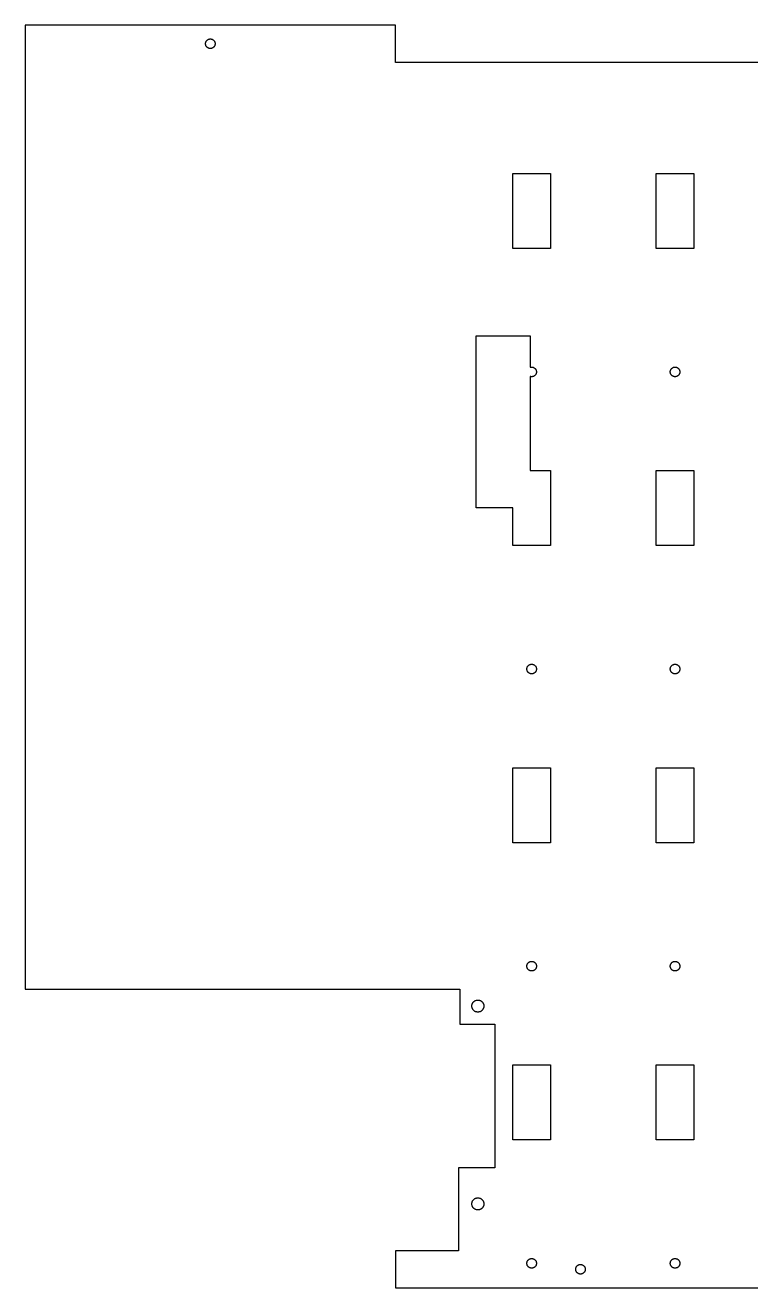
# Model space of a CAD drawing. Extents: x 0 to 997, y 13 to 1900.
# Drawn here: x 0 to 241.3, y 1050 to 1470 of the extents above; entities that cross this region are included whole.
import ezdxf

# ---------------------------------------------------------------- set-up
doc = ezdxf.new("R2010")
doc.units = 0
doc.layers.get('0').update_dxf_attribs({"linetype": 'CONTINUOUS'})

msp = doc.modelspace()

# ---------------------------------------------------------------- linework, layer by layer
for p, q in [((123.125, 1470), (0, 1470)), ((0, 1470), (0, 1149.3)), ((123.125, 1457.6), (123.125, 1470)), ((59.9625, 1463.85), (59.9657, 1463.95)), ((59.9657, 1463.75), (59.9625, 1463.85)), ((59.9657, 1463.95), (59.9751, 1464.05)), ((59.9751, 1463.65), (59.9657, 1463.75)), ((59.9751, 1464.05), (59.9908, 1464.15)), ((59.9908, 1463.55), (59.9751, 1463.65)), ((59.9908, 1464.15), (60.0128, 1464.25)), ((60.0128, 1463.45), (59.9908, 1463.55)), ((60.0128, 1464.25), (60.0408, 1464.34)), ((60.0408, 1463.36), (60.0128, 1463.45)), ((60.0408, 1464.34), (60.0749, 1464.44)), ((60.0749, 1463.26), (60.0408, 1463.36)), ((60.0749, 1464.44), (60.1148, 1464.53)), ((60.1148, 1463.17), (60.0749, 1463.26)), ((60.1148, 1464.53), (60.1604, 1464.62)), ((60.1604, 1463.08), (60.1148, 1463.17)), ((60.1604, 1464.62), (60.2116, 1464.71)), ((60.2116, 1462.99), (60.1604, 1463.08)), ((60.2116, 1464.71), (60.2681, 1464.79)), ((60.2681, 1462.91), (60.2116, 1462.99)), ((60.2681, 1464.79), (60.3297, 1464.87)), ((60.3297, 1462.83), (60.2681, 1462.91)), ((60.3297, 1464.87), (60.3962, 1464.95)), ((60.3962, 1462.75), (60.3297, 1462.83)), ((60.3962, 1464.95), (60.4672, 1465.02)), ((60.4672, 1462.68), (60.3962, 1462.75)), ((60.4672, 1465.02), (60.5426, 1465.08)), ((60.5426, 1462.62), (60.4672, 1462.68)), ((60.5426, 1465.08), (60.6221, 1465.14)), ((60.6221, 1462.56), (60.5426, 1462.62)), ((60.6221, 1465.14), (60.7052, 1465.2)), ((60.7052, 1462.5), (60.6221, 1462.56)), ((60.7052, 1465.2), (60.7917, 1465.25)), ((60.7917, 1462.45), (60.7052, 1462.5)), ((60.7917, 1465.25), (60.8813, 1465.3)), ((60.8813, 1462.4), (60.7917, 1462.45)), ((60.8813, 1465.3), (60.9735, 1465.34)), ((60.9735, 1462.36), (60.8813, 1462.4)), ((60.9735, 1465.34), (61.0681, 1465.37)), ((61.0681, 1462.33), (60.9735, 1462.36)), ((61.0681, 1465.37), (61.1646, 1465.4)), ((61.1646, 1462.3), (61.0681, 1462.33)), ((61.1646, 1465.4), (61.2627, 1465.42)), ((61.2627, 1462.28), (61.1646, 1462.3)), ((61.2627, 1465.42), (61.362, 1465.44)), ((61.362, 1462.26), (61.2627, 1462.28)), ((61.362, 1465.44), (61.462, 1465.45)), ((61.462, 1462.25), (61.362, 1462.26)), ((61.462, 1465.45), (61.5625, 1465.45)), ((61.5625, 1462.25), (61.462, 1462.25)), ((61.5625, 1465.45), (61.663, 1465.45)), ((61.663, 1462.25), (61.5625, 1462.25)), ((61.663, 1465.45), (61.763, 1465.44)), ((61.763, 1462.26), (61.663, 1462.25)), ((61.763, 1465.44), (61.8623, 1465.42)), ((61.8623, 1462.28), (61.763, 1462.26)), ((61.8623, 1465.42), (61.9604, 1465.4)), ((61.9604, 1462.3), (61.8623, 1462.28)), ((61.9604, 1465.4), (62.0569, 1465.37)), ((62.0569, 1462.33), (61.9604, 1462.3)), ((62.0569, 1465.37), (62.1515, 1465.34)), ((62.1515, 1462.36), (62.0569, 1462.33)), ((62.1515, 1465.34), (62.2437, 1465.3)), ((62.2437, 1462.4), (62.1515, 1462.36)), ((62.2437, 1465.3), (62.3333, 1465.25)), ((62.3333, 1462.45), (62.2437, 1462.4)), ((62.3333, 1465.25), (62.4198, 1465.2)), ((62.4198, 1462.5), (62.3333, 1462.45)), ((62.4198, 1465.2), (62.5029, 1465.14)), ((62.5029, 1462.56), (62.4198, 1462.5)), ((62.5029, 1465.14), (62.5824, 1465.08)), ((62.5824, 1462.62), (62.5029, 1462.56)), ((62.5824, 1465.08), (62.6578, 1465.02)), ((62.6578, 1462.68), (62.5824, 1462.62)), ((62.6578, 1465.02), (62.7288, 1464.95)), ((62.7288, 1462.75), (62.6578, 1462.68)), ((62.7288, 1464.95), (62.7953, 1464.87)), ((62.7953, 1462.83), (62.7288, 1462.75)), ((62.7953, 1464.87), (62.8569, 1464.79)), ((62.8569, 1462.91), (62.7953, 1462.83)), ((62.8569, 1464.79), (62.9134, 1464.71)), ((62.9134, 1462.99), (62.8569, 1462.91)), ((62.9134, 1464.71), (62.9646, 1464.62)), ((62.9646, 1463.08), (62.9134, 1462.99)), ((62.9646, 1464.62), (63.0102, 1464.53)), ((63.0102, 1463.17), (62.9646, 1463.08)), ((63.0102, 1464.53), (63.0501, 1464.44)), ((63.0501, 1463.26), (63.0102, 1463.17)), ((63.0501, 1464.44), (63.0842, 1464.34)), ((63.0842, 1463.36), (63.0501, 1463.26)), ((63.0842, 1464.34), (63.1122, 1464.25)), ((63.1122, 1463.45), (63.0842, 1463.36)), ((63.1122, 1464.25), (63.1342, 1464.15)), ((63.1342, 1463.55), (63.1122, 1463.45)), ((63.1342, 1464.15), (63.1499, 1464.05)), ((63.1499, 1463.65), (63.1342, 1463.55)), ((63.1499, 1464.05), (63.1593, 1463.95)), ((63.1593, 1463.75), (63.1499, 1463.65)), ((63.1593, 1463.95), (63.1625, 1463.85)), ((63.1625, 1463.85), (63.1593, 1463.75)), ((246.25, 1457.6), (123.125, 1457.6)), ((162.137, 1395.74), (162.137, 1420.7)), ((162.137, 1420.7), (174.661, 1420.7)), ((174.661, 1420.7), (174.661, 1395.74)), ((209.837, 1395.74), (209.837, 1420.7)), ((209.837, 1420.7), (222.361, 1420.7)), ((222.361, 1420.7), (222.361, 1395.74)), ((174.661, 1395.74), (162.137, 1395.74)), ((222.361, 1395.74), (209.837, 1395.74)), ((150, 1309.43), (150, 1366.63)), ((150, 1366.63), (168, 1366.63)), ((168, 1366.63), (168, 1356.21)), ((168, 1356.21), (168.052, 1356.22)), ((168.052, 1353.13), (168, 1353.14)), ((168, 1353.14), (168, 1321.85)), ((168.052, 1356.22), (168.15, 1356.25)), ((168.15, 1353.1), (168.052, 1353.13)), ((168.15, 1356.25), (168.249, 1356.26)), ((168.249, 1353.09), (168.15, 1353.1)), ((168.249, 1356.26), (168.35, 1356.27)), ((168.35, 1353.08), (168.249, 1353.09)), ((168.35, 1356.27), (168.45, 1356.28)), ((168.45, 1353.08), (168.35, 1353.08)), ((168.45, 1356.28), (168.55, 1356.27)), ((168.55, 1353.08), (168.45, 1353.08)), ((168.55, 1356.27), (168.651, 1356.26)), ((168.651, 1353.09), (168.55, 1353.08)), ((168.651, 1356.26), (168.75, 1356.25)), ((168.75, 1353.1), (168.651, 1353.09)), ((168.75, 1356.25), (168.848, 1356.22)), ((168.848, 1353.13), (168.75, 1353.1)), ((168.848, 1356.22), (168.944, 1356.2)), ((168.944, 1353.15), (168.848, 1353.13)), ((168.944, 1356.2), (169.039, 1356.16)), ((169.039, 1353.19), (168.944, 1353.15)), ((169.039, 1356.16), (169.131, 1356.12)), ((169.131, 1353.23), (169.039, 1353.19)), ((169.131, 1356.12), (169.221, 1356.08)), ((169.221, 1353.27), (169.131, 1353.23)), ((169.221, 1356.08), (169.307, 1356.03)), ((169.307, 1353.32), (169.221, 1353.27)), ((169.307, 1356.03), (169.39, 1355.97)), ((169.39, 1353.38), (169.307, 1353.32)), ((169.39, 1355.97), (169.47, 1355.91)), ((169.47, 1353.44), (169.39, 1353.38)), ((169.47, 1355.91), (169.545, 1355.84)), ((169.545, 1353.51), (169.47, 1353.44)), ((169.545, 1355.84), (169.616, 1355.77)), ((169.616, 1353.58), (169.545, 1353.51)), ((169.616, 1355.77), (169.683, 1355.69)), ((169.683, 1353.66), (169.616, 1353.58)), ((169.683, 1355.69), (169.744, 1355.62)), ((169.744, 1353.73), (169.683, 1353.66)), ((169.744, 1355.62), (169.801, 1355.53)), ((169.801, 1353.82), (169.744, 1353.73)), ((169.801, 1355.53), (169.852, 1355.45)), ((169.852, 1353.9), (169.801, 1353.82)), ((169.852, 1355.45), (169.898, 1355.36)), ((169.898, 1353.99), (169.852, 1353.9)), ((169.898, 1355.36), (169.938, 1355.26)), ((169.938, 1354.09), (169.898, 1353.99)), ((169.938, 1355.26), (169.972, 1355.17)), ((169.972, 1354.18), (169.938, 1354.09)), ((169.972, 1355.17), (170, 1355.07)), ((170, 1354.28), (169.972, 1354.18)), ((170, 1355.07), (170.022, 1354.97)), ((170.022, 1354.38), (170, 1354.28)), ((170.022, 1354.97), (170.037, 1354.88)), ((170.037, 1354.47), (170.022, 1354.38)), ((170.037, 1354.88), (170.047, 1354.78)), ((170.047, 1354.57), (170.037, 1354.47)), ((170.047, 1354.78), (170.05, 1354.68)), ((170.05, 1354.68), (170.047, 1354.57)), ((214.55, 1354.68), (214.553, 1354.78)), ((214.553, 1354.57), (214.55, 1354.68)), ((214.553, 1354.78), (214.563, 1354.88)), ((214.563, 1354.47), (214.553, 1354.57)), ((214.563, 1354.88), (214.578, 1354.97)), ((214.578, 1354.38), (214.563, 1354.47)), ((214.578, 1354.97), (214.6, 1355.07)), ((214.6, 1354.28), (214.578, 1354.38)), ((214.6, 1355.07), (214.628, 1355.17)), ((214.628, 1354.18), (214.6, 1354.28)), ((214.628, 1355.17), (214.662, 1355.26)), ((214.662, 1354.09), (214.628, 1354.18)), ((214.662, 1355.26), (214.702, 1355.36)), ((214.702, 1353.99), (214.662, 1354.09)), ((214.702, 1355.36), (214.748, 1355.45)), ((214.748, 1353.9), (214.702, 1353.99)), ((214.748, 1355.45), (214.799, 1355.53)), ((214.799, 1353.82), (214.748, 1353.9)), ((214.799, 1355.53), (214.856, 1355.62)), ((214.856, 1353.73), (214.799, 1353.82)), ((214.856, 1355.62), (214.917, 1355.69)), ((214.917, 1353.66), (214.856, 1353.73)), ((214.917, 1355.69), (214.984, 1355.77)), ((214.984, 1353.58), (214.917, 1353.66)), ((214.984, 1355.77), (215.055, 1355.84)), ((215.055, 1353.51), (214.984, 1353.58)), ((215.055, 1355.84), (215.13, 1355.91)), ((215.13, 1353.44), (215.055, 1353.51)), ((215.13, 1355.91), (215.21, 1355.97)), ((215.21, 1353.38), (215.13, 1353.44)), ((215.21, 1355.97), (215.293, 1356.03)), ((215.293, 1353.32), (215.21, 1353.38)), ((215.293, 1356.03), (215.379, 1356.08)), ((215.379, 1353.27), (215.293, 1353.32)), ((215.379, 1356.08), (215.469, 1356.12)), ((215.469, 1353.23), (215.379, 1353.27)), ((215.469, 1356.12), (215.561, 1356.16)), ((215.561, 1353.19), (215.469, 1353.23)), ((215.561, 1356.16), (215.656, 1356.2)), ((215.656, 1353.15), (215.561, 1353.19)), ((215.656, 1356.2), (215.752, 1356.22)), ((215.752, 1353.13), (215.656, 1353.15)), ((215.752, 1356.22), (215.85, 1356.25)), ((215.85, 1353.1), (215.752, 1353.13)), ((215.85, 1356.25), (215.949, 1356.26)), ((215.949, 1353.09), (215.85, 1353.1)), ((215.949, 1356.26), (216.05, 1356.27)), ((216.05, 1353.08), (215.949, 1353.09)), ((216.05, 1356.27), (216.15, 1356.28)), ((216.15, 1353.08), (216.05, 1353.08)), ((216.15, 1356.28), (216.25, 1356.27)), ((216.25, 1353.08), (216.15, 1353.08)), ((216.25, 1356.27), (216.351, 1356.26)), ((216.351, 1353.09), (216.25, 1353.08)), ((216.351, 1356.26), (216.45, 1356.25)), ((216.45, 1353.1), (216.351, 1353.09)), ((216.45, 1356.25), (216.548, 1356.22)), ((216.548, 1353.13), (216.45, 1353.1)), ((216.548, 1356.22), (216.644, 1356.2)), ((216.644, 1353.15), (216.548, 1353.13)), ((216.644, 1356.2), (216.739, 1356.16)), ((216.739, 1353.19), (216.644, 1353.15)), ((216.739, 1356.16), (216.831, 1356.12)), ((216.831, 1353.23), (216.739, 1353.19)), ((216.831, 1356.12), (216.921, 1356.08)), ((216.921, 1353.27), (216.831, 1353.23)), ((216.921, 1356.08), (217.007, 1356.03)), ((217.007, 1353.32), (216.921, 1353.27)), ((217.007, 1356.03), (217.09, 1355.97)), ((217.09, 1353.38), (217.007, 1353.32)), ((217.09, 1355.97), (217.17, 1355.91)), ((217.17, 1353.44), (217.09, 1353.38)), ((217.17, 1355.91), (217.245, 1355.84)), ((217.245, 1353.51), (217.17, 1353.44)), ((217.245, 1355.84), (217.316, 1355.77)), ((217.316, 1353.58), (217.245, 1353.51)), ((217.316, 1355.77), (217.383, 1355.69)), ((217.383, 1353.66), (217.316, 1353.58)), ((217.383, 1355.69), (217.444, 1355.62)), ((217.444, 1353.73), (217.383, 1353.66)), ((217.444, 1355.62), (217.501, 1355.53)), ((217.501, 1353.82), (217.444, 1353.73)), ((217.501, 1355.53), (217.552, 1355.45)), ((217.552, 1353.9), (217.501, 1353.82)), ((217.552, 1355.45), (217.598, 1355.36)), ((217.598, 1353.99), (217.552, 1353.9)), ((217.598, 1355.36), (217.638, 1355.26)), ((217.638, 1354.09), (217.598, 1353.99)), ((217.638, 1355.26), (217.672, 1355.17)), ((217.672, 1354.18), (217.638, 1354.09)), ((217.672, 1355.17), (217.7, 1355.07)), ((217.7, 1354.28), (217.672, 1354.18)), ((217.7, 1355.07), (217.722, 1354.97)), ((217.722, 1354.38), (217.7, 1354.28)), ((217.722, 1354.97), (217.737, 1354.88)), ((217.737, 1354.47), (217.722, 1354.38)), ((217.737, 1354.88), (217.747, 1354.78)), ((217.747, 1354.57), (217.737, 1354.47)), ((217.747, 1354.78), (217.75, 1354.68)), ((217.75, 1354.68), (217.747, 1354.57)), ((168, 1321.85), (174.661, 1321.85)), ((174.661, 1321.85), (174.661, 1296.89)), ((209.837, 1296.89), (209.837, 1321.85)), ((209.837, 1321.85), (222.361, 1321.85)), ((222.361, 1321.85), (222.361, 1296.89)), ((162.137, 1309.43), (150, 1309.43)), ((162.137, 1296.89), (162.137, 1309.43)), ((174.661, 1296.89), (162.137, 1296.89)), ((222.361, 1296.89), (209.837, 1296.89)), ((166.85, 1255.83), (166.853, 1255.93)), ((166.853, 1255.72), (166.85, 1255.83)), ((166.853, 1255.93), (166.863, 1256.03)), ((166.863, 1256.03), (166.878, 1256.12)), ((166.878, 1256.12), (166.9, 1256.22)), ((166.9, 1256.22), (166.928, 1256.32)), ((166.928, 1256.32), (166.962, 1256.41)), ((166.962, 1256.41), (167.002, 1256.51)), ((167.002, 1256.51), (167.048, 1256.6)), ((167.048, 1256.6), (167.099, 1256.68)), ((167.099, 1256.68), (167.156, 1256.77)), ((167.156, 1256.77), (167.217, 1256.84)), ((167.217, 1256.84), (167.284, 1256.92)), ((167.284, 1256.92), (167.355, 1256.99)), ((167.355, 1256.99), (167.43, 1257.06)), ((167.43, 1257.06), (167.51, 1257.12)), ((167.51, 1257.12), (167.593, 1257.18)), ((167.593, 1257.18), (167.679, 1257.23)), ((167.679, 1257.23), (167.769, 1257.27)), ((167.769, 1257.27), (167.861, 1257.31)), ((167.861, 1257.31), (167.956, 1257.35)), ((167.956, 1257.35), (168.052, 1257.37)), ((168.052, 1257.37), (168.15, 1257.4)), ((168.15, 1257.4), (168.249, 1257.41)), ((168.249, 1257.41), (168.35, 1257.42)), ((168.35, 1257.42), (168.45, 1257.43)), ((168.45, 1257.43), (168.55, 1257.42)), ((168.55, 1257.42), (168.651, 1257.41)), ((168.651, 1257.41), (168.75, 1257.4)), ((168.75, 1257.4), (168.848, 1257.37)), ((168.848, 1257.37), (168.944, 1257.35)), ((168.944, 1257.35), (169.039, 1257.31)), ((169.039, 1257.31), (169.131, 1257.27)), ((169.131, 1257.27), (169.221, 1257.23)), ((169.221, 1257.23), (169.307, 1257.18)), ((169.307, 1257.18), (169.39, 1257.12)), ((169.39, 1257.12), (169.47, 1257.06)), ((169.47, 1257.06), (169.545, 1256.99)), ((169.545, 1256.99), (169.616, 1256.92)), ((169.616, 1256.92), (169.683, 1256.84)), ((169.683, 1256.84), (169.744, 1256.77)), ((169.744, 1256.77), (169.801, 1256.68)), ((169.801, 1256.68), (169.852, 1256.6)), ((169.852, 1256.6), (169.898, 1256.51)), ((169.898, 1256.51), (169.938, 1256.41)), ((169.938, 1256.41), (169.972, 1256.32)), ((169.972, 1256.32), (170, 1256.22)), ((170, 1256.22), (170.022, 1256.12)), ((170.022, 1256.12), (170.037, 1256.03)), ((170.037, 1256.03), (170.047, 1255.93)), ((170.047, 1255.93), (170.05, 1255.83)), ((170.05, 1255.83), (170.047, 1255.72)), ((214.55, 1255.83), (214.553, 1255.93)), ((214.553, 1255.72), (214.55, 1255.83)), ((214.553, 1255.93), (214.563, 1256.03)), ((214.563, 1256.03), (214.578, 1256.12)), ((214.578, 1256.12), (214.6, 1256.22)), ((214.6, 1256.22), (214.628, 1256.32)), ((214.628, 1256.32), (214.662, 1256.41)), ((214.662, 1256.41), (214.702, 1256.51)), ((214.702, 1256.51), (214.748, 1256.6)), ((214.748, 1256.6), (214.799, 1256.68)), ((214.799, 1256.68), (214.856, 1256.77)), ((214.856, 1256.77), (214.917, 1256.84)), ((214.917, 1256.84), (214.984, 1256.92)), ((214.984, 1256.92), (215.055, 1256.99)), ((215.055, 1256.99), (215.13, 1257.06)), ((215.13, 1257.06), (215.21, 1257.12)), ((215.21, 1257.12), (215.293, 1257.18)), ((215.293, 1257.18), (215.379, 1257.23)), ((215.379, 1257.23), (215.469, 1257.27)), ((215.469, 1257.27), (215.561, 1257.31)), ((215.561, 1257.31), (215.656, 1257.35)), ((215.656, 1257.35), (215.752, 1257.37)), ((215.752, 1257.37), (215.85, 1257.4)), ((215.85, 1257.4), (215.949, 1257.41)), ((215.949, 1257.41), (216.05, 1257.42)), ((216.05, 1257.42), (216.15, 1257.43)), ((216.15, 1257.43), (216.25, 1257.42)), ((216.25, 1257.42), (216.351, 1257.41)), ((216.351, 1257.41), (216.45, 1257.4)), ((216.45, 1257.4), (216.548, 1257.37)), ((216.548, 1257.37), (216.644, 1257.35)), ((216.644, 1257.35), (216.739, 1257.31)), ((216.739, 1257.31), (216.831, 1257.27)), ((216.831, 1257.27), (216.921, 1257.23)), ((216.921, 1257.23), (217.007, 1257.18)), ((217.007, 1257.18), (217.09, 1257.12)), ((217.09, 1257.12), (217.17, 1257.06)), ((217.17, 1257.06), (217.245, 1256.99)), ((217.245, 1256.99), (217.316, 1256.92)), ((217.316, 1256.92), (217.383, 1256.84)), ((217.383, 1256.84), (217.444, 1256.77)), ((217.444, 1256.77), (217.501, 1256.68)), ((217.501, 1256.68), (217.552, 1256.6)), ((217.552, 1256.6), (217.598, 1256.51)), ((217.598, 1256.51), (217.638, 1256.41)), ((217.638, 1256.41), (217.672, 1256.32)), ((217.672, 1256.32), (217.7, 1256.22)), ((217.7, 1256.22), (217.722, 1256.12)), ((217.722, 1256.12), (217.737, 1256.03)), ((217.737, 1256.03), (217.747, 1255.93)), ((217.747, 1255.93), (217.75, 1255.83)), ((217.75, 1255.83), (217.747, 1255.72)), ((166.863, 1255.62), (166.853, 1255.72)), ((166.878, 1255.53), (166.863, 1255.62)), ((166.9, 1255.43), (166.878, 1255.53)), ((166.928, 1255.33), (166.9, 1255.43)), ((166.962, 1255.24), (166.928, 1255.33)), ((167.002, 1255.14), (166.962, 1255.24)), ((167.048, 1255.05), (167.002, 1255.14)), ((167.099, 1254.97), (167.048, 1255.05)), ((167.156, 1254.88), (167.099, 1254.97)), ((167.217, 1254.81), (167.156, 1254.88)), ((167.284, 1254.73), (167.217, 1254.81)), ((167.355, 1254.66), (167.284, 1254.73)), ((167.43, 1254.59), (167.355, 1254.66)), ((167.51, 1254.53), (167.43, 1254.59)), ((167.593, 1254.47), (167.51, 1254.53)), ((167.679, 1254.42), (167.593, 1254.47)), ((167.769, 1254.38), (167.679, 1254.42)), ((167.861, 1254.34), (167.769, 1254.38)), ((167.956, 1254.3), (167.861, 1254.34)), ((168.052, 1254.28), (167.956, 1254.3)), ((168.15, 1254.25), (168.052, 1254.28)), ((168.249, 1254.24), (168.15, 1254.25)), ((168.35, 1254.23), (168.249, 1254.24)), ((168.45, 1254.23), (168.35, 1254.23)), ((168.55, 1254.23), (168.45, 1254.23)), ((168.651, 1254.24), (168.55, 1254.23)), ((168.75, 1254.25), (168.651, 1254.24)), ((168.848, 1254.28), (168.75, 1254.25)), ((168.944, 1254.3), (168.848, 1254.28)), ((169.039, 1254.34), (168.944, 1254.3)), ((169.131, 1254.38), (169.039, 1254.34)), ((169.221, 1254.42), (169.131, 1254.38)), ((169.307, 1254.47), (169.221, 1254.42)), ((169.39, 1254.53), (169.307, 1254.47)), ((169.47, 1254.59), (169.39, 1254.53)), ((169.545, 1254.66), (169.47, 1254.59)), ((169.616, 1254.73), (169.545, 1254.66)), ((169.683, 1254.81), (169.616, 1254.73)), ((169.744, 1254.88), (169.683, 1254.81)), ((169.801, 1254.97), (169.744, 1254.88)), ((169.852, 1255.05), (169.801, 1254.97)), ((169.898, 1255.14), (169.852, 1255.05)), ((169.938, 1255.24), (169.898, 1255.14)), ((169.972, 1255.33), (169.938, 1255.24)), ((170, 1255.43), (169.972, 1255.33)), ((170.022, 1255.53), (170, 1255.43)), ((170.037, 1255.62), (170.022, 1255.53)), ((170.047, 1255.72), (170.037, 1255.62)), ((214.563, 1255.62), (214.553, 1255.72)), ((214.578, 1255.53), (214.563, 1255.62)), ((214.6, 1255.43), (214.578, 1255.53)), ((214.628, 1255.33), (214.6, 1255.43)), ((214.662, 1255.24), (214.628, 1255.33)), ((214.702, 1255.14), (214.662, 1255.24)), ((214.748, 1255.05), (214.702, 1255.14)), ((214.799, 1254.97), (214.748, 1255.05)), ((214.856, 1254.88), (214.799, 1254.97)), ((214.917, 1254.81), (214.856, 1254.88)), ((214.984, 1254.73), (214.917, 1254.81)), ((215.055, 1254.66), (214.984, 1254.73)), ((215.13, 1254.59), (215.055, 1254.66)), ((215.21, 1254.53), (215.13, 1254.59)), ((215.293, 1254.47), (215.21, 1254.53)), ((215.379, 1254.42), (215.293, 1254.47)), ((215.469, 1254.38), (215.379, 1254.42)), ((215.561, 1254.34), (215.469, 1254.38)), ((215.656, 1254.3), (215.561, 1254.34)), ((215.752, 1254.28), (215.656, 1254.3)), ((215.85, 1254.25), (215.752, 1254.28)), ((215.949, 1254.24), (215.85, 1254.25)), ((216.05, 1254.23), (215.949, 1254.24)), ((216.15, 1254.23), (216.05, 1254.23)), ((216.25, 1254.23), (216.15, 1254.23)), ((216.351, 1254.24), (216.25, 1254.23)), ((216.45, 1254.25), (216.351, 1254.24)), ((216.548, 1254.28), (216.45, 1254.25)), ((216.644, 1254.3), (216.548, 1254.28)), ((216.739, 1254.34), (216.644, 1254.3)), ((216.831, 1254.38), (216.739, 1254.34)), ((216.921, 1254.42), (216.831, 1254.38)), ((217.007, 1254.47), (216.921, 1254.42)), ((217.09, 1254.53), (217.007, 1254.47)), ((217.17, 1254.59), (217.09, 1254.53)), ((217.245, 1254.66), (217.17, 1254.59)), ((217.316, 1254.73), (217.245, 1254.66)), ((217.383, 1254.81), (217.316, 1254.73)), ((217.444, 1254.88), (217.383, 1254.81)), ((217.501, 1254.97), (217.444, 1254.88)), ((217.552, 1255.05), (217.501, 1254.97)), ((217.598, 1255.14), (217.552, 1255.05)), ((217.638, 1255.24), (217.598, 1255.14)), ((217.672, 1255.33), (217.638, 1255.24)), ((217.7, 1255.43), (217.672, 1255.33)), ((217.722, 1255.53), (217.7, 1255.43)), ((217.737, 1255.62), (217.722, 1255.53)), ((217.747, 1255.72), (217.737, 1255.62)), ((162.137, 1198.04), (162.137, 1223)), ((162.137, 1223), (174.661, 1223)), ((174.661, 1223), (174.661, 1198.04)), ((209.837, 1198.04), (209.837, 1223)), ((209.837, 1223), (222.361, 1223)), ((222.361, 1223), (222.361, 1198.04)), ((174.661, 1198.04), (162.137, 1198.04)), ((222.361, 1198.04), (209.837, 1198.04)), ((166.85, 1156.98), (166.853, 1157.08)), ((166.853, 1156.87), (166.85, 1156.98)), ((166.853, 1157.08), (166.863, 1157.18)), ((166.863, 1156.77), (166.853, 1156.87)), ((166.863, 1157.18), (166.878, 1157.27)), ((166.878, 1156.68), (166.863, 1156.77)), ((166.878, 1157.27), (166.9, 1157.37)), ((166.9, 1156.58), (166.878, 1156.68)), ((166.9, 1157.37), (166.928, 1157.47)), ((166.928, 1156.48), (166.9, 1156.58)), ((166.928, 1157.47), (166.962, 1157.56)), ((166.962, 1156.39), (166.928, 1156.48)), ((166.962, 1157.56), (167.002, 1157.66)), ((167.002, 1156.29), (166.962, 1156.39)), ((167.002, 1157.66), (167.048, 1157.75)), ((167.048, 1156.2), (167.002, 1156.29)), ((167.048, 1157.75), (167.099, 1157.83)), ((167.099, 1156.12), (167.048, 1156.2)), ((167.099, 1157.83), (167.156, 1157.92)), ((167.156, 1156.03), (167.099, 1156.12)), ((167.156, 1157.92), (167.217, 1157.99)), ((167.217, 1155.96), (167.156, 1156.03)), ((167.217, 1157.99), (167.284, 1158.07)), ((167.284, 1155.88), (167.217, 1155.96)), ((167.284, 1158.07), (167.355, 1158.14)), ((167.355, 1155.81), (167.284, 1155.88)), ((167.355, 1158.14), (167.43, 1158.21)), ((167.43, 1155.74), (167.355, 1155.81)), ((167.43, 1158.21), (167.51, 1158.27)), ((167.51, 1155.68), (167.43, 1155.74)), ((167.51, 1158.27), (167.593, 1158.33)), ((167.593, 1155.62), (167.51, 1155.68)), ((167.593, 1158.33), (167.679, 1158.38)), ((167.679, 1155.57), (167.593, 1155.62)), ((167.679, 1158.38), (167.769, 1158.42)), ((167.769, 1155.53), (167.679, 1155.57)), ((167.769, 1158.42), (167.861, 1158.46)), ((167.861, 1155.49), (167.769, 1155.53)), ((167.861, 1158.46), (167.956, 1158.5)), ((167.956, 1155.45), (167.861, 1155.49)), ((167.956, 1158.5), (168.052, 1158.52)), ((168.052, 1155.43), (167.956, 1155.45)), ((168.052, 1158.52), (168.15, 1158.55)), ((168.15, 1155.4), (168.052, 1155.43)), ((168.15, 1158.55), (168.249, 1158.56)), ((168.249, 1155.39), (168.15, 1155.4)), ((168.249, 1158.56), (168.35, 1158.57)), ((168.35, 1155.38), (168.249, 1155.39)), ((168.35, 1158.57), (168.45, 1158.58)), ((168.45, 1155.38), (168.35, 1155.38)), ((168.45, 1158.58), (168.55, 1158.57)), ((168.55, 1155.38), (168.45, 1155.38)), ((168.55, 1158.57), (168.651, 1158.56)), ((168.651, 1155.39), (168.55, 1155.38)), ((168.651, 1158.56), (168.75, 1158.55)), ((168.75, 1155.4), (168.651, 1155.39)), ((168.75, 1158.55), (168.848, 1158.52)), ((168.848, 1155.43), (168.75, 1155.4)), ((168.848, 1158.52), (168.944, 1158.5)), ((168.944, 1155.45), (168.848, 1155.43)), ((168.944, 1158.5), (169.039, 1158.46)), ((169.039, 1155.49), (168.944, 1155.45)), ((169.039, 1158.46), (169.131, 1158.42)), ((169.131, 1155.53), (169.039, 1155.49)), ((169.131, 1158.42), (169.221, 1158.38)), ((169.221, 1155.57), (169.131, 1155.53)), ((169.221, 1158.38), (169.307, 1158.33)), ((169.307, 1155.62), (169.221, 1155.57)), ((169.307, 1158.33), (169.39, 1158.27)), ((169.39, 1155.68), (169.307, 1155.62)), ((169.39, 1158.27), (169.47, 1158.21)), ((169.47, 1155.74), (169.39, 1155.68)), ((169.47, 1158.21), (169.545, 1158.14)), ((169.545, 1155.81), (169.47, 1155.74)), ((169.545, 1158.14), (169.616, 1158.07)), ((169.616, 1155.88), (169.545, 1155.81)), ((169.616, 1158.07), (169.683, 1157.99)), ((169.683, 1155.96), (169.616, 1155.88)), ((169.683, 1157.99), (169.744, 1157.92)), ((169.744, 1156.03), (169.683, 1155.96)), ((169.744, 1157.92), (169.801, 1157.83)), ((169.801, 1156.12), (169.744, 1156.03)), ((169.801, 1157.83), (169.852, 1157.75)), ((169.852, 1156.2), (169.801, 1156.12)), ((169.852, 1157.75), (169.898, 1157.66)), ((169.898, 1156.29), (169.852, 1156.2)), ((169.898, 1157.66), (169.938, 1157.56)), ((169.938, 1156.39), (169.898, 1156.29)), ((169.938, 1157.56), (169.972, 1157.47)), ((169.972, 1156.48), (169.938, 1156.39)), ((169.972, 1157.47), (170, 1157.37)), ((170, 1156.58), (169.972, 1156.48)), ((170, 1157.37), (170.022, 1157.27)), ((170.022, 1156.68), (170, 1156.58)), ((170.022, 1157.27), (170.037, 1157.18)), ((170.037, 1156.77), (170.022, 1156.68)), ((170.037, 1157.18), (170.047, 1157.08)), ((170.047, 1156.87), (170.037, 1156.77)), ((170.047, 1157.08), (170.05, 1156.98)), ((170.05, 1156.98), (170.047, 1156.87)), ((214.55, 1156.98), (214.553, 1157.08)), ((214.553, 1156.87), (214.55, 1156.98)), ((214.553, 1157.08), (214.563, 1157.18)), ((214.563, 1156.77), (214.553, 1156.87)), ((214.563, 1157.18), (214.578, 1157.27)), ((214.578, 1156.68), (214.563, 1156.77)), ((214.578, 1157.27), (214.6, 1157.37)), ((214.6, 1156.58), (214.578, 1156.68)), ((214.6, 1157.37), (214.628, 1157.47)), ((214.628, 1156.48), (214.6, 1156.58)), ((214.628, 1157.47), (214.662, 1157.56)), ((214.662, 1156.39), (214.628, 1156.48)), ((214.662, 1157.56), (214.702, 1157.66)), ((214.702, 1156.29), (214.662, 1156.39)), ((214.702, 1157.66), (214.748, 1157.75)), ((214.748, 1156.2), (214.702, 1156.29)), ((214.748, 1157.75), (214.799, 1157.83)), ((214.799, 1156.12), (214.748, 1156.2)), ((214.799, 1157.83), (214.856, 1157.92)), ((214.856, 1156.03), (214.799, 1156.12)), ((214.856, 1157.92), (214.917, 1157.99)), ((214.917, 1155.96), (214.856, 1156.03)), ((214.917, 1157.99), (214.984, 1158.07)), ((214.984, 1155.88), (214.917, 1155.96)), ((214.984, 1158.07), (215.055, 1158.14)), ((215.055, 1155.81), (214.984, 1155.88)), ((215.055, 1158.14), (215.13, 1158.21)), ((215.13, 1155.74), (215.055, 1155.81)), ((215.13, 1158.21), (215.21, 1158.27)), ((215.21, 1155.68), (215.13, 1155.74)), ((215.21, 1158.27), (215.293, 1158.33)), ((215.293, 1155.62), (215.21, 1155.68)), ((215.293, 1158.33), (215.379, 1158.38)), ((215.379, 1155.57), (215.293, 1155.62)), ((215.379, 1158.38), (215.469, 1158.42)), ((215.469, 1155.53), (215.379, 1155.57)), ((215.469, 1158.42), (215.561, 1158.46)), ((215.561, 1155.49), (215.469, 1155.53)), ((215.561, 1158.46), (215.656, 1158.5)), ((215.656, 1155.45), (215.561, 1155.49)), ((215.656, 1158.5), (215.752, 1158.52)), ((215.752, 1155.43), (215.656, 1155.45)), ((215.752, 1158.52), (215.85, 1158.55)), ((215.85, 1155.4), (215.752, 1155.43)), ((215.85, 1158.55), (215.949, 1158.56)), ((215.949, 1155.39), (215.85, 1155.4)), ((215.949, 1158.56), (216.05, 1158.57)), ((216.05, 1155.38), (215.949, 1155.39)), ((216.05, 1158.57), (216.15, 1158.58)), ((216.15, 1155.38), (216.05, 1155.38)), ((216.15, 1158.58), (216.25, 1158.57)), ((216.25, 1155.38), (216.15, 1155.38)), ((216.25, 1158.57), (216.351, 1158.56)), ((216.351, 1155.39), (216.25, 1155.38)), ((216.351, 1158.56), (216.45, 1158.55)), ((216.45, 1155.4), (216.351, 1155.39)), ((216.45, 1158.55), (216.548, 1158.52)), ((216.548, 1155.43), (216.45, 1155.4)), ((216.548, 1158.52), (216.644, 1158.5)), ((216.644, 1155.45), (216.548, 1155.43)), ((216.644, 1158.5), (216.739, 1158.46)), ((216.739, 1155.49), (216.644, 1155.45)), ((216.739, 1158.46), (216.831, 1158.42)), ((216.831, 1155.53), (216.739, 1155.49)), ((216.831, 1158.42), (216.921, 1158.38)), ((216.921, 1155.57), (216.831, 1155.53)), ((216.921, 1158.38), (217.007, 1158.33)), ((217.007, 1155.62), (216.921, 1155.57)), ((217.007, 1158.33), (217.09, 1158.27)), ((217.09, 1155.68), (217.007, 1155.62)), ((217.09, 1158.27), (217.17, 1158.21)), ((217.17, 1155.74), (217.09, 1155.68)), ((217.17, 1158.21), (217.245, 1158.14)), ((217.245, 1155.81), (217.17, 1155.74)), ((217.245, 1158.14), (217.316, 1158.07)), ((217.316, 1155.88), (217.245, 1155.81)), ((217.316, 1158.07), (217.383, 1157.99)), ((217.383, 1155.96), (217.316, 1155.88)), ((217.383, 1157.99), (217.444, 1157.92)), ((217.444, 1156.03), (217.383, 1155.96)), ((217.444, 1157.92), (217.501, 1157.83)), ((217.501, 1156.12), (217.444, 1156.03)), ((217.501, 1157.83), (217.552, 1157.75)), ((217.552, 1156.2), (217.501, 1156.12)), ((217.552, 1157.75), (217.598, 1157.66)), ((217.598, 1156.29), (217.552, 1156.2)), ((217.598, 1157.66), (217.638, 1157.56)), ((217.638, 1156.39), (217.598, 1156.29)), ((217.638, 1157.56), (217.672, 1157.47)), ((217.672, 1156.48), (217.638, 1156.39)), ((217.672, 1157.47), (217.7, 1157.37)), ((217.7, 1156.58), (217.672, 1156.48)), ((217.7, 1157.37), (217.722, 1157.27)), ((217.722, 1156.68), (217.7, 1156.58)), ((217.722, 1157.27), (217.737, 1157.18)), ((217.737, 1156.77), (217.722, 1156.68)), ((217.737, 1157.18), (217.747, 1157.08)), ((217.747, 1156.87), (217.737, 1156.77)), ((217.747, 1157.08), (217.75, 1156.98)), ((217.75, 1156.98), (217.747, 1156.87)), ((0, 1149.3), (144.55, 1149.3)), ((144.55, 1149.3), (144.55, 1137.7)), ((148.55, 1143.7), (148.554, 1143.83)), ((148.554, 1143.57), (148.55, 1143.7)), ((148.554, 1143.83), (148.566, 1143.95)), ((148.566, 1143.45), (148.554, 1143.57)), ((148.566, 1143.95), (148.585, 1144.07)), ((148.585, 1143.33), (148.566, 1143.45)), ((148.585, 1144.07), (148.613, 1144.2)), ((148.613, 1143.2), (148.585, 1143.33)), ((148.613, 1144.2), (148.648, 1144.32)), ((148.648, 1143.08), (148.613, 1143.2)), ((148.648, 1144.32), (148.69, 1144.44)), ((148.69, 1142.96), (148.648, 1143.08)), ((148.69, 1144.44), (148.74, 1144.55)), ((148.74, 1142.85), (148.69, 1142.96)), ((148.74, 1144.55), (148.797, 1144.66)), ((148.797, 1142.74), (148.74, 1142.85)), ((148.797, 1144.66), (148.861, 1144.77)), ((148.861, 1142.63), (148.797, 1142.74)), ((148.861, 1144.77), (148.932, 1144.88)), ((148.932, 1142.52), (148.861, 1142.63)), ((148.932, 1144.88), (149.009, 1144.97)), ((149.009, 1142.43), (148.932, 1142.52)), ((149.009, 1144.97), (149.092, 1145.07)), ((149.092, 1142.33), (149.009, 1142.43)), ((149.092, 1145.07), (149.181, 1145.16)), ((149.181, 1145.16), (149.275, 1145.24)), ((149.275, 1145.24), (149.374, 1145.32)), ((149.374, 1145.32), (149.478, 1145.39)), ((149.478, 1145.39), (149.586, 1145.45)), ((149.586, 1145.45), (149.698, 1145.51)), ((149.698, 1145.51), (149.814, 1145.56)), ((149.814, 1145.56), (149.932, 1145.6)), ((149.932, 1145.6), (150.053, 1145.64)), ((150.053, 1145.64), (150.175, 1145.66)), ((150.175, 1145.66), (150.299, 1145.68)), ((150.299, 1145.68), (150.424, 1145.7)), ((150.424, 1145.7), (150.55, 1145.7)), ((150.55, 1145.7), (150.676, 1145.7)), ((150.676, 1145.7), (150.801, 1145.68)), ((150.801, 1145.68), (150.925, 1145.66)), ((150.925, 1145.66), (151.047, 1145.64)), ((151.047, 1145.64), (151.168, 1145.6)), ((151.168, 1145.6), (151.286, 1145.56)), ((151.286, 1145.56), (151.402, 1145.51)), ((151.402, 1145.51), (151.514, 1145.45)), ((151.514, 1145.45), (151.622, 1145.39)), ((151.622, 1145.39), (151.726, 1145.32)), ((151.726, 1145.32), (151.825, 1145.24)), ((151.825, 1145.24), (151.919, 1145.16)), ((151.919, 1145.16), (152.008, 1145.07)), ((152.008, 1145.07), (152.091, 1144.97)), ((152.091, 1142.43), (152.008, 1142.33)), ((152.091, 1144.97), (152.168, 1144.88)), ((152.168, 1142.52), (152.091, 1142.43)), ((152.168, 1144.88), (152.239, 1144.77)), ((152.239, 1142.63), (152.168, 1142.52)), ((152.239, 1144.77), (152.303, 1144.66)), ((152.303, 1142.74), (152.239, 1142.63)), ((152.303, 1144.66), (152.36, 1144.55)), ((152.36, 1142.85), (152.303, 1142.74)), ((152.36, 1144.55), (152.41, 1144.44)), ((152.41, 1142.96), (152.36, 1142.85)), ((152.41, 1144.44), (152.452, 1144.32)), ((152.452, 1143.08), (152.41, 1142.96)), ((152.452, 1144.32), (152.487, 1144.2)), ((152.487, 1143.2), (152.452, 1143.08)), ((152.487, 1144.2), (152.515, 1144.07)), ((152.515, 1143.33), (152.487, 1143.2)), ((152.515, 1144.07), (152.534, 1143.95)), ((152.534, 1143.45), (152.515, 1143.33)), ((152.534, 1143.95), (152.546, 1143.83)), ((152.546, 1143.57), (152.534, 1143.45)), ((152.546, 1143.83), (152.55, 1143.7)), ((152.55, 1143.7), (152.546, 1143.57)), ((149.181, 1142.24), (149.092, 1142.33)), ((149.275, 1142.16), (149.181, 1142.24)), ((149.374, 1142.08), (149.275, 1142.16)), ((149.478, 1142.01), (149.374, 1142.08)), ((149.586, 1141.95), (149.478, 1142.01)), ((149.698, 1141.89), (149.586, 1141.95)), ((149.814, 1141.84), (149.698, 1141.89)), ((149.932, 1141.8), (149.814, 1141.84)), ((150.053, 1141.76), (149.932, 1141.8)), ((150.175, 1141.74), (150.053, 1141.76)), ((150.299, 1141.72), (150.175, 1141.74)), ((150.424, 1141.7), (150.299, 1141.72)), ((150.55, 1141.7), (150.424, 1141.7)), ((150.676, 1141.7), (150.55, 1141.7)), ((150.801, 1141.72), (150.676, 1141.7)), ((150.925, 1141.74), (150.801, 1141.72)), ((151.047, 1141.76), (150.925, 1141.74)), ((151.168, 1141.8), (151.047, 1141.76)), ((151.286, 1141.84), (151.168, 1141.8)), ((151.402, 1141.89), (151.286, 1141.84)), ((151.514, 1141.95), (151.402, 1141.89)), ((151.622, 1142.01), (151.514, 1141.95)), ((151.726, 1142.08), (151.622, 1142.01)), ((151.825, 1142.16), (151.726, 1142.08)), ((151.919, 1142.24), (151.825, 1142.16)), ((152.008, 1142.33), (151.919, 1142.24)), ((144.55, 1137.7), (156.15, 1137.7)), ((156.15, 1137.7), (156.15, 1089.9)), ((162.137, 1099.19), (162.137, 1124.15)), ((162.137, 1124.15), (174.661, 1124.15)), ((174.661, 1124.15), (174.661, 1099.19)), ((209.837, 1099.19), (209.837, 1124.15)), ((209.837, 1124.15), (222.361, 1124.15)), ((222.361, 1124.15), (222.361, 1099.19)), ((174.661, 1099.19), (162.137, 1099.19)), ((222.361, 1099.19), (209.837, 1099.19)), ((156.15, 1089.9), (144.15, 1089.9)), ((144.15, 1089.9), (144.15, 1062.3)), ((149.181, 1079.36), (149.275, 1079.44)), ((149.275, 1079.44), (149.374, 1079.52)), ((149.374, 1079.52), (149.478, 1079.59)), ((149.478, 1079.59), (149.586, 1079.65)), ((149.586, 1079.65), (149.698, 1079.71)), ((149.698, 1079.71), (149.814, 1079.76)), ((149.814, 1079.76), (149.932, 1079.8)), ((149.932, 1079.8), (150.053, 1079.84)), ((150.053, 1079.84), (150.175, 1079.86)), ((150.175, 1079.86), (150.299, 1079.88)), ((150.299, 1079.88), (150.424, 1079.9)), ((150.424, 1079.9), (150.55, 1079.9)), ((150.55, 1079.9), (150.676, 1079.9)), ((150.676, 1079.9), (150.801, 1079.88)), ((150.801, 1079.88), (150.925, 1079.86)), ((150.925, 1079.86), (151.047, 1079.84)), ((151.047, 1079.84), (151.168, 1079.8)), ((151.168, 1079.8), (151.286, 1079.76)), ((151.286, 1079.76), (151.402, 1079.71)), ((151.402, 1079.71), (151.514, 1079.65)), ((151.514, 1079.65), (151.622, 1079.59)), ((151.622, 1079.59), (151.726, 1079.52)), ((151.726, 1079.52), (151.825, 1079.44)), ((151.825, 1079.44), (151.919, 1079.36)), ((148.55, 1077.9), (148.554, 1078.03)), ((148.554, 1077.77), (148.55, 1077.9)), ((148.554, 1078.03), (148.566, 1078.15)), ((148.566, 1077.65), (148.554, 1077.77)), ((148.566, 1078.15), (148.585, 1078.27)), ((148.585, 1077.53), (148.566, 1077.65)), ((148.585, 1078.27), (148.613, 1078.4)), ((148.613, 1077.4), (148.585, 1077.53)), ((148.613, 1078.4), (148.648, 1078.52)), ((148.648, 1077.28), (148.613, 1077.4)), ((148.648, 1078.52), (148.69, 1078.64)), ((148.69, 1077.16), (148.648, 1077.28)), ((148.69, 1078.64), (148.74, 1078.75)), ((148.74, 1077.05), (148.69, 1077.16)), ((148.74, 1078.75), (148.797, 1078.86)), ((148.797, 1076.94), (148.74, 1077.05)), ((148.797, 1078.86), (148.861, 1078.97)), ((148.861, 1076.83), (148.797, 1076.94)), ((148.861, 1078.97), (148.932, 1079.08)), ((148.932, 1076.72), (148.861, 1076.83)), ((148.932, 1079.08), (149.009, 1079.17)), ((149.009, 1076.63), (148.932, 1076.72)), ((149.009, 1079.17), (149.092, 1079.27)), ((149.092, 1076.53), (149.009, 1076.63)), ((149.092, 1079.27), (149.181, 1079.36)), ((149.181, 1076.44), (149.092, 1076.53)), ((149.275, 1076.36), (149.181, 1076.44)), ((149.374, 1076.28), (149.275, 1076.36)), ((149.478, 1076.21), (149.374, 1076.28)), ((149.586, 1076.15), (149.478, 1076.21)), ((149.698, 1076.09), (149.586, 1076.15)), ((149.814, 1076.04), (149.698, 1076.09)), ((149.932, 1076), (149.814, 1076.04)), ((150.053, 1075.96), (149.932, 1076)), ((150.175, 1075.94), (150.053, 1075.96)), ((150.299, 1075.92), (150.175, 1075.94)), ((150.424, 1075.9), (150.299, 1075.92)), ((150.55, 1075.9), (150.424, 1075.9)), ((150.676, 1075.9), (150.55, 1075.9)), ((150.801, 1075.92), (150.676, 1075.9)), ((150.925, 1075.94), (150.801, 1075.92)), ((151.047, 1075.96), (150.925, 1075.94)), ((151.168, 1076), (151.047, 1075.96)), ((151.286, 1076.04), (151.168, 1076)), ((151.402, 1076.09), (151.286, 1076.04)), ((151.514, 1076.15), (151.402, 1076.09)), ((151.622, 1076.21), (151.514, 1076.15)), ((151.726, 1076.28), (151.622, 1076.21)), ((151.825, 1076.36), (151.726, 1076.28)), ((151.919, 1076.44), (151.825, 1076.36)), ((151.919, 1079.36), (152.008, 1079.27)), ((152.008, 1076.53), (151.919, 1076.44)), ((152.008, 1079.27), (152.091, 1079.17)), ((152.091, 1076.63), (152.008, 1076.53)), ((152.091, 1079.17), (152.168, 1079.08)), ((152.168, 1076.72), (152.091, 1076.63)), ((152.168, 1079.08), (152.239, 1078.97)), ((152.239, 1076.83), (152.168, 1076.72)), ((152.239, 1078.97), (152.303, 1078.86)), ((152.303, 1076.94), (152.239, 1076.83)), ((152.303, 1078.86), (152.36, 1078.75)), ((152.36, 1077.05), (152.303, 1076.94)), ((152.36, 1078.75), (152.41, 1078.64)), ((152.41, 1077.16), (152.36, 1077.05)), ((152.41, 1078.64), (152.452, 1078.52)), ((152.452, 1077.28), (152.41, 1077.16)), ((152.452, 1078.52), (152.487, 1078.4)), ((152.487, 1077.4), (152.452, 1077.28)), ((152.487, 1078.4), (152.515, 1078.27)), ((152.515, 1077.53), (152.487, 1077.4)), ((152.515, 1078.27), (152.534, 1078.15)), ((152.534, 1077.65), (152.515, 1077.53)), ((152.534, 1078.15), (152.546, 1078.03)), ((152.546, 1077.77), (152.534, 1077.65)), ((152.546, 1078.03), (152.55, 1077.9)), ((152.55, 1077.9), (152.546, 1077.77)), ((144.15, 1062.3), (123.125, 1062.3)), ((123.125, 1062.3), (123.125, 1050)), ((166.863, 1058.33), (166.878, 1058.42)), ((166.878, 1058.42), (166.9, 1058.52)), ((166.9, 1058.52), (166.928, 1058.62)), ((166.928, 1058.62), (166.962, 1058.71)), ((166.962, 1058.71), (167.002, 1058.81)), ((167.002, 1058.81), (167.048, 1058.9)), ((167.048, 1058.9), (167.099, 1058.98)), ((167.099, 1058.98), (167.156, 1059.07)), ((167.156, 1059.07), (167.217, 1059.14)), ((167.217, 1059.14), (167.284, 1059.22)), ((167.284, 1059.22), (167.355, 1059.29)), ((167.355, 1059.29), (167.43, 1059.36)), ((167.43, 1059.36), (167.51, 1059.42)), ((167.51, 1059.42), (167.593, 1059.48)), ((167.593, 1059.48), (167.679, 1059.53)), ((167.679, 1059.53), (167.769, 1059.57)), ((167.769, 1059.57), (167.861, 1059.61)), ((167.861, 1059.61), (167.956, 1059.65)), ((167.956, 1059.65), (168.052, 1059.67)), ((168.052, 1059.67), (168.15, 1059.7)), ((168.15, 1059.7), (168.249, 1059.71)), ((168.249, 1059.71), (168.35, 1059.72)), ((168.35, 1059.72), (168.45, 1059.73)), ((168.45, 1059.73), (168.55, 1059.72)), ((168.55, 1059.72), (168.651, 1059.71)), ((168.651, 1059.71), (168.75, 1059.7)), ((168.75, 1059.7), (168.848, 1059.67)), ((168.848, 1059.67), (168.944, 1059.65)), ((168.944, 1059.65), (169.039, 1059.61)), ((169.039, 1059.61), (169.131, 1059.57)), ((169.131, 1059.57), (169.221, 1059.53)), ((169.221, 1059.53), (169.307, 1059.48)), ((169.307, 1059.48), (169.39, 1059.42)), ((169.39, 1059.42), (169.47, 1059.36)), ((169.47, 1059.36), (169.545, 1059.29)), ((169.545, 1059.29), (169.616, 1059.22)), ((169.616, 1059.22), (169.683, 1059.14)), ((169.683, 1059.14), (169.744, 1059.07)), ((169.744, 1059.07), (169.801, 1058.98)), ((169.801, 1058.98), (169.852, 1058.9)), ((169.852, 1058.9), (169.898, 1058.81)), ((169.898, 1058.81), (169.938, 1058.71)), ((169.938, 1058.71), (169.972, 1058.62)), ((169.972, 1058.62), (170, 1058.52)), ((170, 1058.52), (170.022, 1058.42)), ((170.022, 1058.42), (170.037, 1058.33)), ((214.563, 1058.33), (214.578, 1058.42)), ((214.578, 1058.42), (214.6, 1058.52)), ((214.6, 1058.52), (214.628, 1058.62)), ((214.628, 1058.62), (214.662, 1058.71)), ((214.662, 1058.71), (214.702, 1058.81)), ((214.702, 1058.81), (214.748, 1058.9)), ((214.748, 1058.9), (214.799, 1058.98)), ((214.799, 1058.98), (214.856, 1059.07)), ((214.856, 1059.07), (214.917, 1059.14)), ((214.917, 1059.14), (214.984, 1059.22)), ((214.984, 1059.22), (215.055, 1059.29)), ((215.055, 1059.29), (215.13, 1059.36)), ((215.13, 1059.36), (215.21, 1059.42)), ((215.21, 1059.42), (215.293, 1059.48)), ((215.293, 1059.48), (215.379, 1059.53)), ((215.379, 1059.53), (215.469, 1059.57)), ((215.469, 1059.57), (215.561, 1059.61)), ((215.561, 1059.61), (215.656, 1059.65)), ((215.656, 1059.65), (215.752, 1059.67)), ((215.752, 1059.67), (215.85, 1059.7)), ((215.85, 1059.7), (215.949, 1059.71)), ((215.949, 1059.71), (216.05, 1059.72)), ((216.05, 1059.72), (216.15, 1059.73)), ((216.15, 1059.73), (216.25, 1059.72)), ((216.25, 1059.72), (216.351, 1059.71)), ((216.351, 1059.71), (216.45, 1059.7)), ((216.45, 1059.7), (216.548, 1059.67)), ((216.548, 1059.67), (216.644, 1059.65)), ((216.644, 1059.65), (216.739, 1059.61)), ((216.739, 1059.61), (216.831, 1059.57)), ((216.831, 1059.57), (216.921, 1059.53)), ((216.921, 1059.53), (217.007, 1059.48)), ((217.007, 1059.48), (217.09, 1059.42)), ((217.09, 1059.42), (217.17, 1059.36)), ((217.17, 1059.36), (217.245, 1059.29)), ((217.245, 1059.29), (217.316, 1059.22)), ((217.316, 1059.22), (217.383, 1059.14)), ((217.383, 1059.14), (217.444, 1059.07)), ((217.444, 1059.07), (217.501, 1058.98)), ((217.501, 1058.98), (217.552, 1058.9)), ((217.552, 1058.9), (217.598, 1058.81)), ((217.598, 1058.81), (217.638, 1058.71)), ((217.638, 1058.71), (217.672, 1058.62)), ((217.672, 1058.62), (217.7, 1058.52)), ((217.7, 1058.52), (217.722, 1058.42)), ((217.722, 1058.42), (217.737, 1058.33)), ((166.85, 1058.13), (166.853, 1058.23)), ((166.853, 1058.02), (166.85, 1058.13)), ((166.853, 1058.23), (166.863, 1058.33)), ((166.863, 1057.92), (166.853, 1058.02)), ((166.878, 1057.83), (166.863, 1057.92)), ((166.9, 1057.73), (166.878, 1057.83)), ((166.928, 1057.63), (166.9, 1057.73)), ((166.962, 1057.54), (166.928, 1057.63)), ((167.002, 1057.44), (166.962, 1057.54)), ((167.048, 1057.35), (167.002, 1057.44)), ((167.099, 1057.27), (167.048, 1057.35)), ((167.156, 1057.18), (167.099, 1057.27)), ((167.217, 1057.11), (167.156, 1057.18)), ((167.284, 1057.03), (167.217, 1057.11)), ((167.355, 1056.96), (167.284, 1057.03)), ((167.43, 1056.89), (167.355, 1056.96)), ((167.51, 1056.83), (167.43, 1056.89)), ((167.593, 1056.77), (167.51, 1056.83)), ((167.679, 1056.72), (167.593, 1056.77)), ((167.769, 1056.68), (167.679, 1056.72)), ((167.861, 1056.64), (167.769, 1056.68)), ((167.956, 1056.6), (167.861, 1056.64)), ((168.052, 1056.58), (167.956, 1056.6)), ((168.15, 1056.55), (168.052, 1056.58)), ((168.249, 1056.54), (168.15, 1056.55)), ((168.35, 1056.53), (168.249, 1056.54)), ((168.45, 1056.53), (168.35, 1056.53)), ((168.55, 1056.53), (168.45, 1056.53)), ((168.651, 1056.54), (168.55, 1056.53)), ((168.75, 1056.55), (168.651, 1056.54)), ((168.848, 1056.58), (168.75, 1056.55)), ((168.944, 1056.6), (168.848, 1056.58)), ((169.039, 1056.64), (168.944, 1056.6)), ((169.131, 1056.68), (169.039, 1056.64)), ((169.221, 1056.72), (169.131, 1056.68)), ((169.307, 1056.77), (169.221, 1056.72)), ((169.39, 1056.83), (169.307, 1056.77)), ((169.47, 1056.89), (169.39, 1056.83)), ((169.545, 1056.96), (169.47, 1056.89)), ((169.616, 1057.03), (169.545, 1056.96)), ((169.683, 1057.11), (169.616, 1057.03)), ((169.744, 1057.18), (169.683, 1057.11)), ((169.801, 1057.27), (169.744, 1057.18)), ((169.852, 1057.35), (169.801, 1057.27)), ((169.898, 1057.44), (169.852, 1057.35)), ((169.938, 1057.54), (169.898, 1057.44)), ((169.972, 1057.63), (169.938, 1057.54)), ((170, 1057.73), (169.972, 1057.63)), ((170.022, 1057.83), (170, 1057.73)), ((170.037, 1057.92), (170.022, 1057.83)), ((170.037, 1058.33), (170.047, 1058.23)), ((170.047, 1058.02), (170.037, 1057.92)), ((170.047, 1058.23), (170.05, 1058.13)), ((170.05, 1058.13), (170.047, 1058.02)), ((183.088, 1056.15), (183.091, 1056.25)), ((183.091, 1056.05), (183.088, 1056.15)), ((183.091, 1056.25), (183.1, 1056.35)), ((183.1, 1055.95), (183.091, 1056.05)), ((183.1, 1056.35), (183.116, 1056.45)), ((183.116, 1055.85), (183.1, 1055.95)), ((183.116, 1056.45), (183.138, 1056.55)), ((183.138, 1055.75), (183.116, 1055.85)), ((183.138, 1056.55), (183.166, 1056.64)), ((183.166, 1055.66), (183.138, 1055.75)), ((183.166, 1056.64), (183.2, 1056.74)), ((183.2, 1055.56), (183.166, 1055.66)), ((183.2, 1056.74), (183.24, 1056.83)), ((183.24, 1055.47), (183.2, 1055.56)), ((183.24, 1056.83), (183.285, 1056.92)), ((183.285, 1055.38), (183.24, 1055.47)), ((183.285, 1056.92), (183.337, 1057.01)), ((183.337, 1055.29), (183.285, 1055.38)), ((183.337, 1057.01), (183.393, 1057.09)), ((183.393, 1055.21), (183.337, 1055.29)), ((183.393, 1057.09), (183.455, 1057.17)), ((183.455, 1055.13), (183.393, 1055.21)), ((183.455, 1057.17), (183.521, 1057.25)), ((183.521, 1055.05), (183.455, 1055.13)), ((183.521, 1057.25), (183.592, 1057.32)), ((183.592, 1054.98), (183.521, 1055.05)), ((183.592, 1057.32), (183.668, 1057.38)), ((183.668, 1054.92), (183.592, 1054.98)), ((183.668, 1057.38), (183.747, 1057.44)), ((183.747, 1054.86), (183.668, 1054.92)), ((183.747, 1057.44), (183.83, 1057.5)), ((183.83, 1054.8), (183.747, 1054.86)), ((183.83, 1057.5), (183.917, 1057.55)), ((183.917, 1054.75), (183.83, 1054.8)), ((183.917, 1057.55), (184.006, 1057.6)), ((184.006, 1054.7), (183.917, 1054.75)), ((184.006, 1057.6), (184.099, 1057.64)), ((184.099, 1054.66), (184.006, 1054.7)), ((184.099, 1057.64), (184.193, 1057.67)), ((184.193, 1054.63), (184.099, 1054.66)), ((184.193, 1057.67), (184.29, 1057.7)), ((184.29, 1054.6), (184.193, 1054.63)), ((184.29, 1057.7), (184.388, 1057.72)), ((184.388, 1054.58), (184.29, 1054.6)), ((184.388, 1057.72), (184.487, 1057.74)), ((184.487, 1054.56), (184.388, 1054.58)), ((184.487, 1057.74), (184.587, 1057.75)), ((184.587, 1054.55), (184.487, 1054.56)), ((184.587, 1057.75), (184.688, 1057.75)), ((184.688, 1054.55), (184.587, 1054.55)), ((184.688, 1057.75), (184.788, 1057.75)), ((184.788, 1054.55), (184.688, 1054.55)), ((184.788, 1057.75), (184.888, 1057.74)), ((184.888, 1054.56), (184.788, 1054.55)), ((184.888, 1057.74), (184.987, 1057.72)), ((184.987, 1054.58), (184.888, 1054.56)), ((184.987, 1057.72), (185.085, 1057.7)), ((185.085, 1054.6), (184.987, 1054.58)), ((185.085, 1057.7), (185.182, 1057.67)), ((185.182, 1054.63), (185.085, 1054.6)), ((185.182, 1057.67), (185.276, 1057.64)), ((185.276, 1054.66), (185.182, 1054.63)), ((185.276, 1057.64), (185.369, 1057.6)), ((185.369, 1054.7), (185.276, 1054.66)), ((185.369, 1057.6), (185.458, 1057.55)), ((185.458, 1054.75), (185.369, 1054.7)), ((185.458, 1057.55), (185.545, 1057.5)), ((185.545, 1054.8), (185.458, 1054.75)), ((185.545, 1057.5), (185.628, 1057.44)), ((185.628, 1054.86), (185.545, 1054.8)), ((185.628, 1057.44), (185.707, 1057.38)), ((185.707, 1054.92), (185.628, 1054.86)), ((185.707, 1057.38), (185.783, 1057.32)), ((185.783, 1054.98), (185.707, 1054.92)), ((185.783, 1057.32), (185.854, 1057.25)), ((185.854, 1055.05), (185.783, 1054.98)), ((185.854, 1057.25), (185.92, 1057.17)), ((185.92, 1055.13), (185.854, 1055.05)), ((185.92, 1057.17), (185.982, 1057.09)), ((185.982, 1055.21), (185.92, 1055.13)), ((185.982, 1057.09), (186.038, 1057.01)), ((186.038, 1055.29), (185.982, 1055.21)), ((186.038, 1057.01), (186.09, 1056.92)), ((186.09, 1055.38), (186.038, 1055.29)), ((186.09, 1056.92), (186.135, 1056.83)), ((186.135, 1055.47), (186.09, 1055.38)), ((186.135, 1056.83), (186.175, 1056.74)), ((186.175, 1055.56), (186.135, 1055.47)), ((186.175, 1056.74), (186.209, 1056.64)), ((186.209, 1055.66), (186.175, 1055.56)), ((186.209, 1056.64), (186.237, 1056.55)), ((186.237, 1055.75), (186.209, 1055.66)), ((186.237, 1056.55), (186.259, 1056.45)), ((186.259, 1055.85), (186.237, 1055.75)), ((186.259, 1056.45), (186.275, 1056.35)), ((186.275, 1055.95), (186.259, 1055.85)), ((186.275, 1056.35), (186.284, 1056.25)), ((186.284, 1056.05), (186.275, 1055.95)), ((186.284, 1056.25), (186.287, 1056.15)), ((186.287, 1056.15), (186.284, 1056.05)), ((214.55, 1058.13), (214.553, 1058.23)), ((214.553, 1058.02), (214.55, 1058.13)), ((214.553, 1058.23), (214.563, 1058.33)), ((214.563, 1057.92), (214.553, 1058.02)), ((214.578, 1057.83), (214.563, 1057.92)), ((214.6, 1057.73), (214.578, 1057.83)), ((214.628, 1057.63), (214.6, 1057.73)), ((214.662, 1057.54), (214.628, 1057.63)), ((214.702, 1057.44), (214.662, 1057.54)), ((214.748, 1057.35), (214.702, 1057.44)), ((214.799, 1057.27), (214.748, 1057.35)), ((214.856, 1057.18), (214.799, 1057.27)), ((214.917, 1057.11), (214.856, 1057.18)), ((214.984, 1057.03), (214.917, 1057.11)), ((215.055, 1056.96), (214.984, 1057.03)), ((215.13, 1056.89), (215.055, 1056.96)), ((215.21, 1056.83), (215.13, 1056.89)), ((215.293, 1056.77), (215.21, 1056.83)), ((215.379, 1056.72), (215.293, 1056.77)), ((215.469, 1056.68), (215.379, 1056.72)), ((215.561, 1056.64), (215.469, 1056.68)), ((215.656, 1056.6), (215.561, 1056.64)), ((215.752, 1056.58), (215.656, 1056.6)), ((215.85, 1056.55), (215.752, 1056.58)), ((215.949, 1056.54), (215.85, 1056.55)), ((216.05, 1056.53), (215.949, 1056.54)), ((216.15, 1056.53), (216.05, 1056.53)), ((216.25, 1056.53), (216.15, 1056.53)), ((216.351, 1056.54), (216.25, 1056.53)), ((216.45, 1056.55), (216.351, 1056.54)), ((216.548, 1056.58), (216.45, 1056.55)), ((216.644, 1056.6), (216.548, 1056.58)), ((216.739, 1056.64), (216.644, 1056.6)), ((216.831, 1056.68), (216.739, 1056.64)), ((216.921, 1056.72), (216.831, 1056.68)), ((217.007, 1056.77), (216.921, 1056.72)), ((217.09, 1056.83), (217.007, 1056.77)), ((217.17, 1056.89), (217.09, 1056.83)), ((217.245, 1056.96), (217.17, 1056.89)), ((217.316, 1057.03), (217.245, 1056.96)), ((217.383, 1057.11), (217.316, 1057.03)), ((217.444, 1057.18), (217.383, 1057.11)), ((217.501, 1057.27), (217.444, 1057.18)), ((217.552, 1057.35), (217.501, 1057.27)), ((217.598, 1057.44), (217.552, 1057.35)), ((217.638, 1057.54), (217.598, 1057.44)), ((217.672, 1057.63), (217.638, 1057.54)), ((217.7, 1057.73), (217.672, 1057.63)), ((217.722, 1057.83), (217.7, 1057.73)), ((217.737, 1057.92), (217.722, 1057.83)), ((217.737, 1058.33), (217.747, 1058.23)), ((217.747, 1058.02), (217.737, 1057.92)), ((217.747, 1058.23), (217.75, 1058.13)), ((217.75, 1058.13), (217.747, 1058.02)), ((123.125, 1050), (246.25, 1050))]:
    msp.add_line(p, q)

doc.saveas('drawing.dxf')
